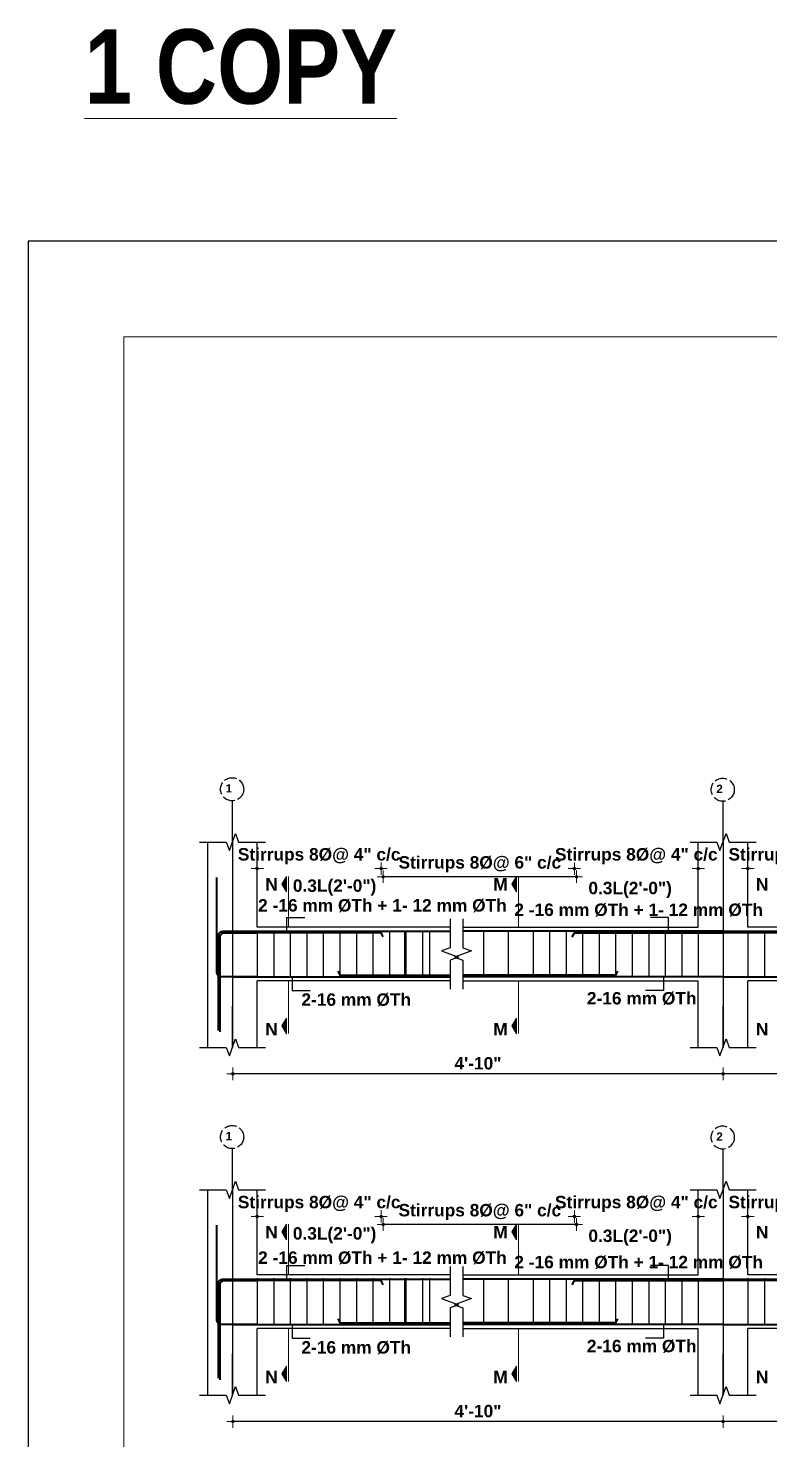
# Model space of a CAD drawing. Header units: inches. Extents: x 85856 to 287200, y -126184 to 75211.
# Drawn here: x 180550 to 180909, y -23560 to -22877 of the extents above; entities that cross this region are included whole.
import ezdxf

# ---------------------------------------------------------------- set-up
doc = ezdxf.new("R2010")
doc.units = ezdxf.units.IN
doc.header["$LTSCALE"] = 0.5
doc.header["$MEASUREMENT"] = 0
doc.header["$PDMODE"] = 66
doc.linetypes.add('ACAD_ISO02W100', pattern=[15, 12, -3])
for name, color, linetype, lineweight in [('BAR', 5, 'Continuous', 40), ('dimension', 100, 'Continuous', 13), ('ELE1', 3, 'Continuous', 9), ('HATCH1', 4, 'ACAD_ISO02W100', 13), ('TEXT', 220, 'Continuous', 9), ('Text-100.w', 254, 'Continuous', 9)]:
    doc.layers.add(name, color=color, linetype=linetype, lineweight=lineweight)
doc.layers.add('STIRRUP', color=10, linetype='Continuous')
doc.styles.add('1.8 str', font='times.ttf', dxfattribs={"width": 0.8, "height": 6})
doc.styles.add('arial', font='arial.ttf')
doc.styles.add('STYLE1', font='arialbd.ttf')
doc.dimstyles.new('1.4', dxfattribs={"dimscale": 0, "dimtxt": 6, "dimasz": 0.5, "dimexe": 2, "dimexo": 9, "dimgap": 2, "dimtad": 1, "dimdec": 0, "dimlfac": 0.5, "dimzin": 3, "dimdsep": 46, "dimlunit": 4, "dimtxsty": '1.8 str', "dimblk": 'DIM', "dimcen": 3, "dimdle": 3, "dimse1": 1, "dimse2": 1, "dimclrd": 256, "dimclre": 256, "dimclrt": 7, "dimadec": 1, "dimazin": 2, "dimtfac": 1, "dimtdec": 0, "dimtix": 1, "dimtofl": 0, "dimtmove": 2, "dimatfit": 3, "dimldrblk": 'arrow', "dimfxl": 2, "dimfrac": 2, "dimtolj": 2, "dimtzin": 0, "dimarcsym": 0})

# ---------------------------------------------------------------- blocks, each defined once
blk = doc.blocks.new('DIM')
at = {"layer": 'dimension'}
h = blk.add_hatch(color=256, dxfattribs=at)
h.paths.add_polyline_path([(0, 1.3), (0, 0), (1.3, 0, 0.414214)])
h.paths.add_polyline_path([(1.3, 0), (0, 0), (0, -1.3, 0.414214)])
h.paths.add_polyline_path([(0, 0), (-1.3, 0, 0.414214), (0, -1.3)])
h.paths.add_polyline_path([(0, 1.3, 0.414214), (-1.3, 0), (0, 0)])
for p, q in [((-6, 0), (6, 0)), ((0, 6), (0, -6))]:
    blk.add_line(p, q, dxfattribs=at)
blk.add_circle((0, 0), 1.28, dxfattribs=at)
blk = doc.blocks.new('*D693')
at = {"layer": 'Defpoints', "color": 0, "ltscale": 10, "transparency": 16777216}
for p in [(180898.39, -23451.69), (180898.39, -23465.23), (180958.39, -23482.74)]:
    blk.add_point(p, dxfattribs=at)
at = {"layer": 'dimension', "lineweight": -2, "ltscale": 10, "transparency": 16777216}
for p, q in [((180897.89, -23451.69), (180897.39, -23451.69)), ((180958.89, -23451.69), (180959.39, -23451.69))]:
    blk.add_line(p, q, dxfattribs=at)
at = {"layer": 'dimension', "lineweight": -2, "ltscale": 10, "transparency": 16777216, "xscale": 0.5, "yscale": 0.5, "zscale": 0.5}
blk.add_blockref('DIM', (180898.39, -23451.69), dxfattribs=at)
at = {"layer": 'dimension', "lineweight": -2, "ltscale": 10, "transparency": 16777216, "xscale": 0.5, "yscale": 0.5, "zscale": 0.5, "rotation": 180}
blk.add_blockref('DIM', (180958.39, -23451.69), dxfattribs=at)
at = {"layer": 'dimension', "color": 7, "ltscale": 10, "transparency": 16777216, "insert": (180928.39, -23445.66), "char_height": 6, "attachment_point": 5, "style": 'STYLE1'}
blk.add_mtext('\\A2;Stirrups 8%%C@ 4" c/c', dxfattribs=at)
blk = doc.blocks.new('arrow')
at = {"layer": 'dimension'}
blk.add_lwpolyline([(1.2, 0, 0, 2.1, 0), (-2.3, 0, 0, 0, 0), (1.2, 0, 0, 0, 0)], format="xyseb", dxfattribs=at)
blk = doc.blocks.new('*D694')
at = {"layer": 'Defpoints', "color": 0, "ltscale": 10, "transparency": 16777216}
for p in [(180874.39, -23451.69), (180874.39, -23465.23), (180814.39, -23482.74)]:
    blk.add_point(p, dxfattribs=at)
at = {"layer": 'dimension', "lineweight": -2, "ltscale": 10, "transparency": 16777216}
for p, q in [((180813.89, -23451.69), (180813.39, -23451.69)), ((180874.89, -23451.69), (180875.39, -23451.69))]:
    blk.add_line(p, q, dxfattribs=at)
at = {"layer": 'dimension', "lineweight": -2, "ltscale": 10, "transparency": 16777216, "xscale": 0.5, "yscale": 0.5, "zscale": 0.5}
blk.add_blockref('DIM', (180814.39, -23451.69), dxfattribs=at)
at = {"layer": 'dimension', "lineweight": -2, "ltscale": 10, "transparency": 16777216, "xscale": 0.5, "yscale": 0.5, "zscale": 0.5, "rotation": 180}
blk.add_blockref('DIM', (180874.39, -23451.69), dxfattribs=at)
at = {"layer": 'dimension', "color": 7, "ltscale": 10, "transparency": 16777216, "insert": (180844.39, -23445.66), "char_height": 6, "attachment_point": 5, "style": 'STYLE1'}
blk.add_mtext('\\A2;Stirrups 8%%C@ 4" c/c', dxfattribs=at)
blk = doc.blocks.new('*D695')
at = {"layer": 'Defpoints', "color": 0, "ltscale": 10, "transparency": 16777216}
for p in [(180660.82, -23451.69), (180660.82, -23465.23), (180720.82, -23482.74)]:
    blk.add_point(p, dxfattribs=at)
at = {"layer": 'dimension', "lineweight": -2, "ltscale": 10, "transparency": 16777216}
for p, q in [((180660.32, -23451.69), (180659.82, -23451.69)), ((180721.32, -23451.69), (180721.82, -23451.69))]:
    blk.add_line(p, q, dxfattribs=at)
at = {"layer": 'dimension', "lineweight": -2, "ltscale": 10, "transparency": 16777216, "xscale": 0.5, "yscale": 0.5, "zscale": 0.5}
blk.add_blockref('DIM', (180660.82, -23451.69), dxfattribs=at)
at = {"layer": 'dimension', "lineweight": -2, "ltscale": 10, "transparency": 16777216, "xscale": 0.5, "yscale": 0.5, "zscale": 0.5, "rotation": 180}
blk.add_blockref('DIM', (180720.82, -23451.69), dxfattribs=at)
at = {"layer": 'dimension', "color": 7, "ltscale": 10, "transparency": 16777216, "insert": (180690.82, -23445.66), "char_height": 6, "attachment_point": 5, "style": 'STYLE1'}
blk.add_mtext('\\A2;Stirrups 8%%C@ 4" c/c', dxfattribs=at)
blk = doc.blocks.new('*D696')
at = {"layer": 'Defpoints', "color": 0, "ltscale": 10, "transparency": 16777216}
for p in [(180721.83, -23455.6), (180721.83, -23487.03), (180815.4, -23487.03)]:
    blk.add_point(p, dxfattribs=at)
at = {"layer": 'dimension', "lineweight": -2, "ltscale": 10, "transparency": 16777216}
blk.add_line((180814.9, -23455.6), (180722.33, -23455.6), dxfattribs=at)
at = {"layer": 'dimension', "lineweight": -2, "ltscale": 10, "transparency": 16777216, "xscale": 0.5, "yscale": 0.5, "zscale": 0.5, "rotation": 180}
blk.add_blockref('DIM', (180721.83, -23455.6), dxfattribs=at)
at = {"layer": 'dimension', "lineweight": -2, "ltscale": 10, "transparency": 16777216, "xscale": 0.5, "yscale": 0.5, "zscale": 0.5}
blk.add_blockref('DIM', (180815.4, -23455.6), dxfattribs=at)
at = {"layer": 'dimension', "color": 7, "ltscale": 10, "transparency": 16777216, "insert": (180768.62, -23449.57), "char_height": 6, "attachment_point": 5, "style": 'STYLE1'}
blk.add_mtext('\\A2;Stirrups 8%%C@ 6" c/c', dxfattribs=at)
blk = doc.blocks.new('*D697')
at = {"layer": 'Defpoints', "color": 0, "ltscale": 10, "transparency": 16777216}
for p in [(180886.39, -23538.18), (181097.09, -23538.18), (180886.39, -23550.99)]:
    blk.add_point(p, dxfattribs=at)
at = {"layer": 'dimension', "lineweight": -2, "ltscale": 10, "transparency": 16777216}
blk.add_line((181096.59, -23550.99), (180886.89, -23550.99), dxfattribs=at)
at = {"layer": 'dimension', "lineweight": -2, "ltscale": 10, "transparency": 16777216, "xscale": 0.5, "yscale": 0.5, "zscale": 0.5, "rotation": 180}
blk.add_blockref('DIM', (180886.39, -23550.99), dxfattribs=at)
at = {"layer": 'dimension', "lineweight": -2, "ltscale": 10, "transparency": 16777216, "xscale": 0.5, "yscale": 0.5, "zscale": 0.5}
blk.add_blockref('DIM', (181097.09, -23550.99), dxfattribs=at)
at = {"layer": 'dimension', "color": 7, "ltscale": 10, "transparency": 16777216, "insert": (180991.74, -23545.93), "char_height": 6, "attachment_point": 5, "style": 'STYLE1'}
blk.add_mtext('\\A2;10\'-10"', dxfattribs=at)
blk = doc.blocks.new('*D698')
at = {"layer": 'Defpoints', "color": 0, "ltscale": 10, "transparency": 16777216}
for p in [(180649.04, -23538.18), (180886.39, -23538.18), (180649.04, -23550.99)]:
    blk.add_point(p, dxfattribs=at)
at = {"layer": 'dimension', "lineweight": -2, "ltscale": 10, "transparency": 16777216}
blk.add_line((180885.89, -23550.99), (180649.54, -23550.99), dxfattribs=at)
at = {"layer": 'dimension', "lineweight": -2, "ltscale": 10, "transparency": 16777216, "xscale": 0.5, "yscale": 0.5, "zscale": 0.5, "rotation": 180}
blk.add_blockref('DIM', (180649.04, -23550.99), dxfattribs=at)
at = {"layer": 'dimension', "lineweight": -2, "ltscale": 10, "transparency": 16777216, "xscale": 0.5, "yscale": 0.5, "zscale": 0.5}
blk.add_blockref('DIM', (180886.39, -23550.99), dxfattribs=at)
at = {"layer": 'dimension', "color": 7, "ltscale": 10, "transparency": 16777216, "insert": (180767.71, -23545.93), "char_height": 6, "attachment_point": 5, "style": 'STYLE1'}
blk.add_mtext('\\A2;4\'-10"', dxfattribs=at)
blk = doc.blocks.new('*D704')
at = {"layer": 'Defpoints', "color": 0, "ltscale": 10, "transparency": 16777216}
for p in [(180898.39, -23283.39), (180898.39, -23296.94), (180958.39, -23314.45)]:
    blk.add_point(p, dxfattribs=at)
at = {"layer": 'dimension', "lineweight": -2, "ltscale": 10, "transparency": 16777216}
for p, q in [((180897.89, -23283.39), (180897.39, -23283.39)), ((180958.89, -23283.39), (180959.39, -23283.39))]:
    blk.add_line(p, q, dxfattribs=at)
at = {"layer": 'dimension', "lineweight": -2, "ltscale": 10, "transparency": 16777216, "xscale": 0.5, "yscale": 0.5, "zscale": 0.5}
blk.add_blockref('DIM', (180898.39, -23283.39), dxfattribs=at)
at = {"layer": 'dimension', "lineweight": -2, "ltscale": 10, "transparency": 16777216, "xscale": 0.5, "yscale": 0.5, "zscale": 0.5, "rotation": 180}
blk.add_blockref('DIM', (180958.39, -23283.39), dxfattribs=at)
at = {"layer": 'dimension', "color": 7, "ltscale": 10, "transparency": 16777216, "insert": (180928.39, -23277.37), "char_height": 6, "attachment_point": 5, "style": 'STYLE1'}
blk.add_mtext('\\A2;Stirrups 8%%C@ 4" c/c', dxfattribs=at)
blk = doc.blocks.new('*D705')
at = {"layer": 'Defpoints', "color": 0, "ltscale": 10, "transparency": 16777216}
for p in [(180874.39, -23283.39), (180874.39, -23296.94), (180814.39, -23314.45)]:
    blk.add_point(p, dxfattribs=at)
at = {"layer": 'dimension', "lineweight": -2, "ltscale": 10, "transparency": 16777216}
for p, q in [((180813.89, -23283.39), (180813.39, -23283.39)), ((180874.89, -23283.39), (180875.39, -23283.39))]:
    blk.add_line(p, q, dxfattribs=at)
at = {"layer": 'dimension', "lineweight": -2, "ltscale": 10, "transparency": 16777216, "xscale": 0.5, "yscale": 0.5, "zscale": 0.5}
blk.add_blockref('DIM', (180814.39, -23283.39), dxfattribs=at)
at = {"layer": 'dimension', "lineweight": -2, "ltscale": 10, "transparency": 16777216, "xscale": 0.5, "yscale": 0.5, "zscale": 0.5, "rotation": 180}
blk.add_blockref('DIM', (180874.39, -23283.39), dxfattribs=at)
at = {"layer": 'dimension', "color": 7, "ltscale": 10, "transparency": 16777216, "insert": (180844.39, -23277.37), "char_height": 6, "attachment_point": 5, "style": 'STYLE1'}
blk.add_mtext('\\A2;Stirrups 8%%C@ 4" c/c', dxfattribs=at)
blk = doc.blocks.new('*D706')
at = {"layer": 'Defpoints', "color": 0, "ltscale": 10, "transparency": 16777216}
for p in [(180660.82, -23283.39), (180660.82, -23296.94), (180720.82, -23314.45)]:
    blk.add_point(p, dxfattribs=at)
at = {"layer": 'dimension', "lineweight": -2, "ltscale": 10, "transparency": 16777216}
for p, q in [((180660.32, -23283.39), (180659.82, -23283.39)), ((180721.32, -23283.39), (180721.82, -23283.39))]:
    blk.add_line(p, q, dxfattribs=at)
at = {"layer": 'dimension', "lineweight": -2, "ltscale": 10, "transparency": 16777216, "xscale": 0.5, "yscale": 0.5, "zscale": 0.5}
blk.add_blockref('DIM', (180660.82, -23283.39), dxfattribs=at)
at = {"layer": 'dimension', "lineweight": -2, "ltscale": 10, "transparency": 16777216, "xscale": 0.5, "yscale": 0.5, "zscale": 0.5, "rotation": 180}
blk.add_blockref('DIM', (180720.82, -23283.39), dxfattribs=at)
at = {"layer": 'dimension', "color": 7, "ltscale": 10, "transparency": 16777216, "insert": (180690.82, -23277.37), "char_height": 6, "attachment_point": 5, "style": 'STYLE1'}
blk.add_mtext('\\A2;Stirrups 8%%C@ 4" c/c', dxfattribs=at)
blk = doc.blocks.new('*D707')
at = {"layer": 'Defpoints', "color": 0, "ltscale": 10, "transparency": 16777216}
for p in [(180721.83, -23287.31), (180721.83, -23318.73), (180815.4, -23318.73)]:
    blk.add_point(p, dxfattribs=at)
at = {"layer": 'dimension', "lineweight": -2, "ltscale": 10, "transparency": 16777216}
blk.add_line((180814.9, -23287.31), (180722.33, -23287.31), dxfattribs=at)
at = {"layer": 'dimension', "lineweight": -2, "ltscale": 10, "transparency": 16777216, "xscale": 0.5, "yscale": 0.5, "zscale": 0.5, "rotation": 180}
blk.add_blockref('DIM', (180721.83, -23287.31), dxfattribs=at)
at = {"layer": 'dimension', "lineweight": -2, "ltscale": 10, "transparency": 16777216, "xscale": 0.5, "yscale": 0.5, "zscale": 0.5}
blk.add_blockref('DIM', (180815.4, -23287.31), dxfattribs=at)
at = {"layer": 'dimension', "color": 7, "ltscale": 10, "transparency": 16777216, "insert": (180768.62, -23281.28), "char_height": 6, "attachment_point": 5, "style": 'STYLE1'}
blk.add_mtext('\\A2;Stirrups 8%%C@ 6" c/c', dxfattribs=at)
blk = doc.blocks.new('*D964')
at = {"layer": 'Defpoints', "color": 0, "ltscale": 10, "transparency": 16777216}
for p in [(180886.39, -23369.89), (181097.09, -23369.89), (180886.39, -23382.7)]:
    blk.add_point(p, dxfattribs=at)
at = {"layer": 'dimension', "lineweight": -2, "ltscale": 10, "transparency": 16777216}
blk.add_line((181096.59, -23382.7), (180886.89, -23382.7), dxfattribs=at)
at = {"layer": 'dimension', "lineweight": -2, "ltscale": 10, "transparency": 16777216, "xscale": 0.5, "yscale": 0.5, "zscale": 0.5, "rotation": 180}
blk.add_blockref('DIM', (180886.39, -23382.7), dxfattribs=at)
at = {"layer": 'dimension', "lineweight": -2, "ltscale": 10, "transparency": 16777216, "xscale": 0.5, "yscale": 0.5, "zscale": 0.5}
blk.add_blockref('DIM', (181097.09, -23382.7), dxfattribs=at)
at = {"layer": 'dimension', "color": 7, "ltscale": 10, "transparency": 16777216, "insert": (180991.74, -23377.64), "char_height": 6, "attachment_point": 5, "style": 'STYLE1'}
blk.add_mtext('\\A2;10\'-10"', dxfattribs=at)
blk = doc.blocks.new('*D965')
at = {"layer": 'Defpoints', "color": 0, "ltscale": 10, "transparency": 16777216}
for p in [(180649.04, -23369.89), (180886.39, -23369.89), (180649.04, -23382.7)]:
    blk.add_point(p, dxfattribs=at)
at = {"layer": 'dimension', "lineweight": -2, "ltscale": 10, "transparency": 16777216}
blk.add_line((180885.89, -23382.7), (180649.54, -23382.7), dxfattribs=at)
at = {"layer": 'dimension', "lineweight": -2, "ltscale": 10, "transparency": 16777216, "xscale": 0.5, "yscale": 0.5, "zscale": 0.5, "rotation": 180}
blk.add_blockref('DIM', (180649.04, -23382.7), dxfattribs=at)
at = {"layer": 'dimension', "lineweight": -2, "ltscale": 10, "transparency": 16777216, "xscale": 0.5, "yscale": 0.5, "zscale": 0.5}
blk.add_blockref('DIM', (180886.39, -23382.7), dxfattribs=at)
at = {"layer": 'dimension', "color": 7, "ltscale": 10, "transparency": 16777216, "insert": (180767.71, -23377.64), "char_height": 6, "attachment_point": 5, "style": 'STYLE1'}
blk.add_mtext('\\A2;4\'-10"', dxfattribs=at)

msp = doc.modelspace()

# ---------------------------------------------------------------- hatches: boundary and pattern name
at = {"layer": 'TEXT', "ltscale": 10}
for points in [[(180675.02, -23287.15), (180675.02, -23294.65), (180672.71, -23290.9)], [(180786.4, -23287.15), (180786.4, -23294.65), (180784.09, -23290.9)], [(180675.02, -23363.29), (180675.02, -23355.79), (180672.71, -23359.54)], [(180786.4, -23363.29), (180786.4, -23355.79), (180784.09, -23359.54)], [(180675.02, -23455.45), (180675.02, -23462.95), (180672.71, -23459.2)], [(180786.4, -23455.45), (180786.4, -23462.95), (180784.09, -23459.2)], [(180675.02, -23531.58), (180675.02, -23524.08), (180672.71, -23527.83)], [(180786.4, -23531.58), (180786.4, -23524.08), (180784.09, -23527.83)]]:
    msp.add_hatch(color=256, dxfattribs=at).paths.add_polyline_path(points)

# ---------------------------------------------------------------- linework, layer by layer
for p, q in [((180648.82, -23270.53), (180648.82, -23250.58)), ((180886.39, -23270.53), (180886.39, -23250.58)), ((180648.82, -23270.53), (180648.82, -23369.89)), ((180886.39, -23270.53), (180886.39, -23369.89)), ((180648.82, -23369.89), (180648.82, -23349.94)), ((180886.39, -23369.89), (180886.39, -23349.94)), ((180648.82, -23438.83), (180648.82, -23418.87)), ((180886.39, -23438.83), (180886.39, -23418.87)), ((180648.82, -23438.83), (180648.82, -23538.18)), ((180886.39, -23438.83), (180886.39, -23538.18)), ((180648.82, -23538.18), (180648.82, -23518.23)), ((180886.39, -23538.18), (180886.39, -23518.23))]:
    msp.add_line(p, q)
at = {"ltscale": 10}
for p, q in [((180636.82, -23314.45), (180636.82, -23270.53)), ((180660.82, -23311.7), (180660.82, -23270.53)), ((180874.39, -23311.7), (180874.39, -23270.53)), ((180898.39, -23311.7), (180898.39, -23270.53)), ((180754.17, -23311.7), (180660.82, -23311.7)), ((180760.39, -23311.7), (180874.39, -23311.7)), ((180991.74, -23311.7), (180898.39, -23311.7)), ((180636.82, -23369.89), (180636.82, -23314.45)), ((180754.17, -23337.7), (180660.82, -23337.7)), ((180660.82, -23369.89), (180660.82, -23337.7)), ((180760.39, -23337.7), (180874.39, -23337.7)), ((180874.39, -23369.89), (180874.39, -23337.7)), ((180991.74, -23337.7), (180898.39, -23337.7)), ((180898.39, -23369.89), (180898.39, -23337.7)), ((180636.82, -23482.74), (180636.82, -23438.83)), ((180660.82, -23479.99), (180660.82, -23438.83)), ((180874.39, -23479.99), (180874.39, -23438.83)), ((180898.39, -23479.99), (180898.39, -23438.83)), ((180636.82, -23538.18), (180636.82, -23482.74)), ((180754.17, -23479.99), (180660.82, -23479.99)), ((180760.39, -23479.99), (180874.39, -23479.99)), ((180991.74, -23479.99), (180898.39, -23479.99)), ((180754.17, -23505.99), (180660.82, -23505.99)), ((180660.82, -23538.18), (180660.82, -23505.99)), ((180760.39, -23505.99), (180874.39, -23505.99)), ((180874.39, -23538.18), (180874.39, -23505.99)), ((180991.74, -23505.99), (180898.39, -23505.99)), ((180898.39, -23538.18), (180898.39, -23505.99))]:
    msp.add_line(p, q, dxfattribs=at)
at = {"linetype": 'Continuous', "ltscale": 10}
for points in [[(180632.82, -23270.53), (180645.82, -23270.53), (180647.32, -23274.66), (180650.32, -23266.41), (180651.82, -23270.53), (180664.82, -23270.53)], [(180870.39, -23270.53), (180883.39, -23270.53), (180884.89, -23274.66), (180887.89, -23266.41), (180889.39, -23270.53), (180902.39, -23270.53)], [(180754.17, -23307.7), (180754.17, -23321.7), (180750.05, -23323.2), (180758.3, -23326.2), (180754.17, -23327.7), (180754.17, -23341.7)], [(180754.17, -23307.7), (180754.17, -23321.7), (180750.05, -23323.2), (180758.3, -23326.2), (180754.17, -23327.7), (180754.17, -23341.7)], [(180760.39, -23307.7), (180760.39, -23321.7), (180764.51, -23323.2), (180756.27, -23326.2), (180760.39, -23327.7), (180760.39, -23341.7)], [(180760.39, -23307.7), (180760.39, -23321.7), (180764.51, -23323.2), (180756.27, -23326.2), (180760.39, -23327.7), (180760.39, -23341.7)], [(180632.82, -23369.89), (180645.82, -23369.89), (180647.32, -23374.01), (180650.32, -23365.77), (180651.82, -23369.89), (180664.82, -23369.89)], [(180870.39, -23369.89), (180883.39, -23369.89), (180884.89, -23374.01), (180887.89, -23365.77), (180889.39, -23369.89), (180902.39, -23369.89)], [(180632.82, -23438.83), (180645.82, -23438.83), (180647.32, -23442.95), (180650.32, -23434.71), (180651.82, -23438.83), (180664.82, -23438.83)], [(180870.39, -23438.83), (180883.39, -23438.83), (180884.89, -23442.95), (180887.89, -23434.71), (180889.39, -23438.83), (180902.39, -23438.83)], [(180754.17, -23475.99), (180754.17, -23489.99), (180750.05, -23491.49), (180758.3, -23494.49), (180754.17, -23495.99), (180754.17, -23509.99)], [(180754.17, -23475.99), (180754.17, -23489.99), (180750.05, -23491.49), (180758.3, -23494.49), (180754.17, -23495.99), (180754.17, -23509.99)], [(180760.39, -23475.99), (180760.39, -23489.99), (180764.51, -23491.49), (180756.27, -23494.49), (180760.39, -23495.99), (180760.39, -23509.99)], [(180760.39, -23475.99), (180760.39, -23489.99), (180764.51, -23491.49), (180756.27, -23494.49), (180760.39, -23495.99), (180760.39, -23509.99)], [(180632.82, -23538.18), (180645.82, -23538.18), (180647.32, -23542.31), (180650.32, -23534.06), (180651.82, -23538.18), (180664.82, -23538.18)], [(180870.39, -23538.18), (180883.39, -23538.18), (180884.89, -23542.31), (180887.89, -23534.06), (180889.39, -23538.18), (180902.39, -23538.18)]]:
    msp.add_lwpolyline(points, dxfattribs=at)
at = {"layer": 'BAR', "ltscale": 10}
for p, q in [((180648.82, -23313.7), (180754.17, -23313.7)), ((180886.39, -23313.7), (180760.39, -23313.7)), ((180886.39, -23313.7), (180991.74, -23313.7)), ((180648.82, -23335.7), (180754.17, -23335.7)), ((180886.39, -23335.7), (180760.39, -23335.7)), ((180886.39, -23335.7), (180991.74, -23335.7)), ((180648.82, -23481.99), (180754.17, -23481.99)), ((180886.39, -23481.99), (180760.39, -23481.99)), ((180886.39, -23481.99), (180991.74, -23481.99)), ((180648.82, -23503.99), (180754.17, -23503.99)), ((180886.39, -23503.99), (180760.39, -23503.99)), ((180886.39, -23503.99), (180991.74, -23503.99))]:
    msp.add_line(p, q, dxfattribs=at)
for points in [[(180660.82, -23335.7), (180643.34, -23335.7, -0.414214), (180641.32, -23333.68), (180641.32, -23287.7)], [(180642.07, -23361.7), (180642.07, -23315.72, -0.414214), (180644.09, -23313.7), (180660.82, -23313.7)], [(180642.82, -23362.45), (180642.82, -23316.47, -0.414214), (180644.84, -23314.45), (180660.82, -23314.45)], [(180660.82, -23503.99), (180643.34, -23503.99, -0.414214), (180641.32, -23501.98), (180641.32, -23455.99)], [(180642.07, -23529.99), (180642.07, -23484.01, -0.414214), (180644.09, -23481.99), (180660.82, -23481.99)], [(180642.82, -23530.74), (180642.82, -23484.76, -0.414214), (180644.84, -23482.74), (180660.82, -23482.74)]]:
    msp.add_lwpolyline(points, format="xyb", dxfattribs=at)
for points in [[(180721.87, -23316.45), (180720.82, -23314.45), (180648.82, -23314.45)], [(180813.35, -23316.45), (180814.39, -23314.45), (180886.39, -23314.45)], [(180959.43, -23316.45), (180958.39, -23314.45), (180886.39, -23314.45)], [(180699.87, -23332.95), (180700.82, -23334.95), (180754.17, -23334.95)], [(180835.34, -23332.95), (180834.39, -23334.95), (180760.39, -23334.95)], [(180721.87, -23484.74), (180720.82, -23482.74), (180648.82, -23482.74)], [(180813.35, -23484.74), (180814.39, -23482.74), (180886.39, -23482.74)], [(180959.43, -23484.74), (180958.39, -23482.74), (180886.39, -23482.74)], [(180699.87, -23501.24), (180700.82, -23503.24), (180754.17, -23503.24)], [(180835.34, -23501.24), (180834.39, -23503.24), (180760.39, -23503.24)]]:
    msp.add_lwpolyline(points, dxfattribs=at)
at = {"layer": 'Defpoints'}
msp.add_lwpolyline([(183727.51, -22979.69), (180549.91, -22979.69), (180549.91, -25227.65), (183727.51, -25227.65)], close=True, dxfattribs=at)
at = {"layer": 'dimension', "ltscale": 10}
for p, q in [((180675.88, -23311.7), (180675.88, -23287.2)), ((180787.26, -23311.7), (180787.26, -23287.2)), ((180675.88, -23363.24), (180675.88, -23337.7)), ((180787.26, -23363.24), (180787.26, -23337.7)), ((180675.88, -23479.99), (180675.88, -23455.49)), ((180787.26, -23479.99), (180787.26, -23455.49)), ((180675.88, -23531.54), (180675.88, -23505.99)), ((180787.26, -23531.54), (180787.26, -23505.99))]:
    msp.add_line(p, q, dxfattribs=at)
for points in [[(180675.02, -23294.65), (180675.02, -23287.15), (180672.71, -23290.9), (180675.02, -23294.65)], [(180786.4, -23294.65), (180786.4, -23287.15), (180784.09, -23290.9), (180786.4, -23294.65)], [(180675.02, -23462.95), (180675.02, -23455.45), (180672.71, -23459.2), (180675.02, -23462.95)], [(180786.4, -23462.95), (180786.4, -23455.45), (180784.09, -23459.2), (180786.4, -23462.95)]]:
    msp.add_lwpolyline(points, dxfattribs=at)
at = {"layer": 'ELE1'}
msp.add_lwpolyline([(180596.23, -23026), (183681.2, -23026), (183681.2, -25181.34), (180596.23, -25181.34)], close=True, dxfattribs=at)
msp.add_lwpolyline([(180596.23, -23026), (183681.2, -23026), (183681.2, -25181.34), (180596.23, -25181.34)], close=True, dxfattribs=at)
at = {"layer": 'HATCH1', "lineweight": 25}
for centre in [(180648.66, -23244.98), (180886.23, -23245.21), (180648.66, -23413.28), (180886.23, -23413.5)]:
    msp.add_circle(centre, 5.6, dxfattribs=at)
at = {"layer": 'STIRRUP'}
for p, q in [((180660.82, -23313.3), (180660.82, -23336.1)), ((180668.82, -23313.3), (180668.82, -23336.1)), ((180676.82, -23313.3), (180676.82, -23336.1)), ((180684.82, -23313.3), (180684.82, -23336.1)), ((180692.82, -23313.3), (180692.82, -23336.1)), ((180700.82, -23313.3), (180700.82, -23336.1)), ((180708.82, -23313.3), (180708.82, -23336.1)), ((180716.82, -23313.3), (180716.82, -23336.1)), ((180724.82, -23313.3), (180724.82, -23336.1)), ((180732.17, -23313.3), (180732.17, -23336.1)), ((180732.82, -23313.3), (180732.82, -23336.1)), ((180740.82, -23313.3), (180740.82, -23336.1)), ((180744.17, -23313.3), (180744.17, -23336.1)), ((180770.39, -23313.3), (180770.39, -23336.1)), ((180782.39, -23313.3), (180782.39, -23336.1)), ((180794.39, -23313.3), (180794.39, -23336.1)), ((180802.39, -23313.3), (180802.39, -23336.1)), ((180810.39, -23313.3), (180810.39, -23336.1)), ((180818.39, -23313.3), (180818.39, -23336.1)), ((180826.39, -23313.3), (180826.39, -23336.1)), ((180834.39, -23313.3), (180834.39, -23336.1)), ((180842.39, -23313.3), (180842.39, -23336.1)), ((180850.39, -23313.3), (180850.39, -23336.1)), ((180858.39, -23313.3), (180858.39, -23336.1)), ((180866.39, -23313.3), (180866.39, -23336.1)), ((180874.39, -23313.3), (180874.39, -23336.1)), ((180898.39, -23313.3), (180898.39, -23336.1)), ((180906.39, -23313.3), (180906.39, -23336.1)), ((180660.82, -23481.59), (180660.82, -23504.39)), ((180668.82, -23481.59), (180668.82, -23504.39)), ((180676.82, -23481.59), (180676.82, -23504.39)), ((180684.82, -23481.59), (180684.82, -23504.39)), ((180692.82, -23481.59), (180692.82, -23504.39)), ((180700.82, -23481.59), (180700.82, -23504.39)), ((180708.82, -23481.59), (180708.82, -23504.39)), ((180716.82, -23481.59), (180716.82, -23504.39)), ((180724.82, -23481.59), (180724.82, -23504.39)), ((180732.17, -23481.59), (180732.17, -23504.39)), ((180732.82, -23481.59), (180732.82, -23504.39)), ((180740.82, -23481.59), (180740.82, -23504.39)), ((180744.17, -23481.59), (180744.17, -23504.39)), ((180770.39, -23481.59), (180770.39, -23504.39)), ((180782.39, -23481.59), (180782.39, -23504.39)), ((180794.39, -23481.59), (180794.39, -23504.39)), ((180802.39, -23481.59), (180802.39, -23504.39)), ((180810.39, -23481.59), (180810.39, -23504.39)), ((180818.39, -23481.59), (180818.39, -23504.39)), ((180826.39, -23481.59), (180826.39, -23504.39)), ((180834.39, -23481.59), (180834.39, -23504.39)), ((180842.39, -23481.59), (180842.39, -23504.39)), ((180850.39, -23481.59), (180850.39, -23504.39)), ((180858.39, -23481.59), (180858.39, -23504.39)), ((180866.39, -23481.59), (180866.39, -23504.39)), ((180874.39, -23481.59), (180874.39, -23504.39)), ((180898.39, -23481.59), (180898.39, -23504.39)), ((180906.39, -23481.59), (180906.39, -23504.39))]:
    msp.add_line(p, q, dxfattribs=at)
at = {"layer": 'TEXT', "ltscale": 10}
for points in [[(180675.02, -23355.79), (180675.02, -23363.29), (180672.71, -23359.54), (180675.02, -23355.79)], [(180786.4, -23355.79), (180786.4, -23363.29), (180784.09, -23359.54), (180786.4, -23355.79)], [(180675.02, -23524.08), (180675.02, -23531.58), (180672.71, -23527.83), (180675.02, -23524.08)], [(180786.4, -23524.08), (180786.4, -23531.58), (180784.09, -23527.83), (180786.4, -23524.08)]]:
    msp.add_lwpolyline(points, dxfattribs=at)

# ---------------------------------------------------------------- texts
at = {"layer": 'HATCH1', "lineweight": 25, "style": 'STYLE1'}
for s, p in [('1', (180645.51, -23246.53)), ('2', (180883.16, -23246.76)), ('1', (180645.51, -23414.83)), ('2', (180883.16, -23415.05))]:
    msp.add_text(s, height=4, dxfattribs=at).set_placement(p)
at = {"layer": 'TEXT', "ltscale": 10, "style": 'STYLE1'}
for s, p in [('N', (180664.72, -23293.99)), ('M', (180775.13, -23293.99)), ('N', (180902.28, -23293.99)), ('2 -16 mm %%CTh + 1- 12 mm %%CTh', (180661.25, -23304.16)), ('2 -16 mm %%CTh + 1- 12 mm %%CTh', (180785.33, -23306.29)), ('2-16 mm %%CTh ', (180682.21, -23349.76)), ('2-16 mm %%CTh ', (180820.46, -23349.12)), ('N', (180664.72, -23364.12)), ('M', (180775.13, -23364.12)), ('N', (180902.28, -23364.12)), ('N', (180664.72, -23462.28)), ('M', (180775.13, -23462.28)), ('N', (180902.28, -23462.28)), ('2 -16 mm %%CTh + 1- 12 mm %%CTh', (180661.25, -23474.64)), ('2 -16 mm %%CTh + 1- 12 mm %%CTh', (180785.33, -23476.78)), ('2-16 mm %%CTh ', (180682.21, -23518.05)), ('2-16 mm %%CTh ', (180820.46, -23517.41)), ('N', (180664.72, -23532.41)), ('M', (180775.13, -23532.41)), ('N', (180902.28, -23532.41))]:
    msp.add_text(s, height=6, dxfattribs=at).set_placement(p)
at = {"layer": 'TEXT', "style": 'STYLE1'}
for p in [(180678.06, -23294.62), (180821.19, -23295.78), (180678.06, -23462.91), (180821.19, -23464.07)]:
    msp.add_text('0.3L(2\'-0")', height=6, dxfattribs=at).set_placement(p)
at = {"layer": 'Text-100.w', "insert": (180647.13, -22877.25), "char_height": 36, "width": 569.1024, "attachment_point": 2, "style": 'arial'}
msp.add_mtext('\\A1;{\\fArial Narrow|b1|i0|c0|p34;\\L 1 COPY}', dxfattribs=at)

# ---------------------------------------------------------------- dimensions: what is measured, and where the dimension line sits
at = {"layer": 'dimension', "ltscale": 10}
for base, p1, p2, text, picture, middle in [((180660.82, -23283.39), (180720.82, -23314.45), (180660.82, -23296.94), 'Stirrups 8%%C@ 4" c/c', '*D706', (180690.82, -23277.37)), ((180721.83, -23287.31), (180815.4, -23318.73), (180721.83, -23318.73), 'Stirrups 8%%C@ 6" c/c', '*D707', (180768.62, -23281.28)), ((180898.39, -23283.39), (180958.39, -23314.45), (180898.39, -23296.94), 'Stirrups 8%%C@ 4" c/c', '*D704', (180928.39, -23277.37)), ((180649.04, -23382.7), (180886.39, -23369.89), (180649.04, -23369.89), '4\'-10"', '*D965', (180767.71, -23377.64)), ((180886.39, -23382.7), (181097.09, -23369.89), (180886.39, -23369.89), '10\'-10"', '*D964', (180991.74, -23377.64)), ((180660.82, -23451.69), (180720.82, -23482.74), (180660.82, -23465.23), 'Stirrups 8%%C@ 4" c/c', '*D695', (180690.82, -23445.66)), ((180898.39, -23451.69), (180958.39, -23482.74), (180898.39, -23465.23), 'Stirrups 8%%C@ 4" c/c', '*D693', (180928.39, -23445.66)), ((180721.83, -23455.6), (180815.4, -23487.03), (180721.83, -23487.03), 'Stirrups 8%%C@ 6" c/c', '*D696', (180768.62, -23449.57)), ((180649.04, -23550.99), (180886.39, -23538.18), (180649.04, -23538.18), '4\'-10"', '*D698', (180767.71, -23545.93)), ((180886.39, -23550.99), (181097.09, -23538.18), (180886.39, -23538.18), '10\'-10"', '*D697', (180991.74, -23545.93))]:
    dim = msp.add_linear_dim(base=base, p1=p1, p2=p2, angle=180, text=text, dimstyle='1.4', override={"dimscale": 1, "dimtxsty": 'STYLE1'}, dxfattribs=at)
    dim.commit()
    dim.dimension.update_dxf_attribs({"geometry": picture, "text_midpoint": middle})
for base, p1, p2, picture, middle in [((180874.39, -23283.39), (180814.39, -23314.45), (180874.39, -23296.94), '*D705', (180844.39, -23277.37)), ((180874.39, -23451.69), (180814.39, -23482.74), (180874.39, -23465.23), '*D694', (180844.39, -23445.66))]:
    dim = msp.add_linear_dim(base=base, p1=p1, p2=p2, text='Stirrups 8%%C@ 4" c/c', dimstyle='1.4', override={"dimscale": 1, "dimtxsty": 'STYLE1'}, dxfattribs=at)
    dim.commit()
    dim.dimension.update_dxf_attribs({"geometry": picture, "text_midpoint": middle})

# ---------------------------------------------------------------- leaders
for points in [[(180675.18, -23313.3), (180675.18, -23307.09), (180683.9, -23307.09)], [(180860.03, -23313.3), (180860.03, -23307.09), (180851.31, -23307.09)], [(180677.66, -23336.1), (180677.66, -23342.31), (180686.38, -23342.31)], [(180857.55, -23336.1), (180857.55, -23342.31), (180848.83, -23342.31)], [(180675.18, -23481.59), (180675.18, -23475.38), (180683.9, -23475.38)], [(180860.03, -23481.59), (180860.03, -23475.38), (180851.31, -23475.38)], [(180677.66, -23504.39), (180677.66, -23510.6), (180686.38, -23510.6)], [(180857.55, -23504.39), (180857.55, -23510.6), (180848.83, -23510.6)]]:
    msp.add_leader(points, dimstyle='1.4', override={"dimscale": 1, "dimtxsty": 'STYLE1'}, dxfattribs=at)

doc.saveas('drawing.dxf')
